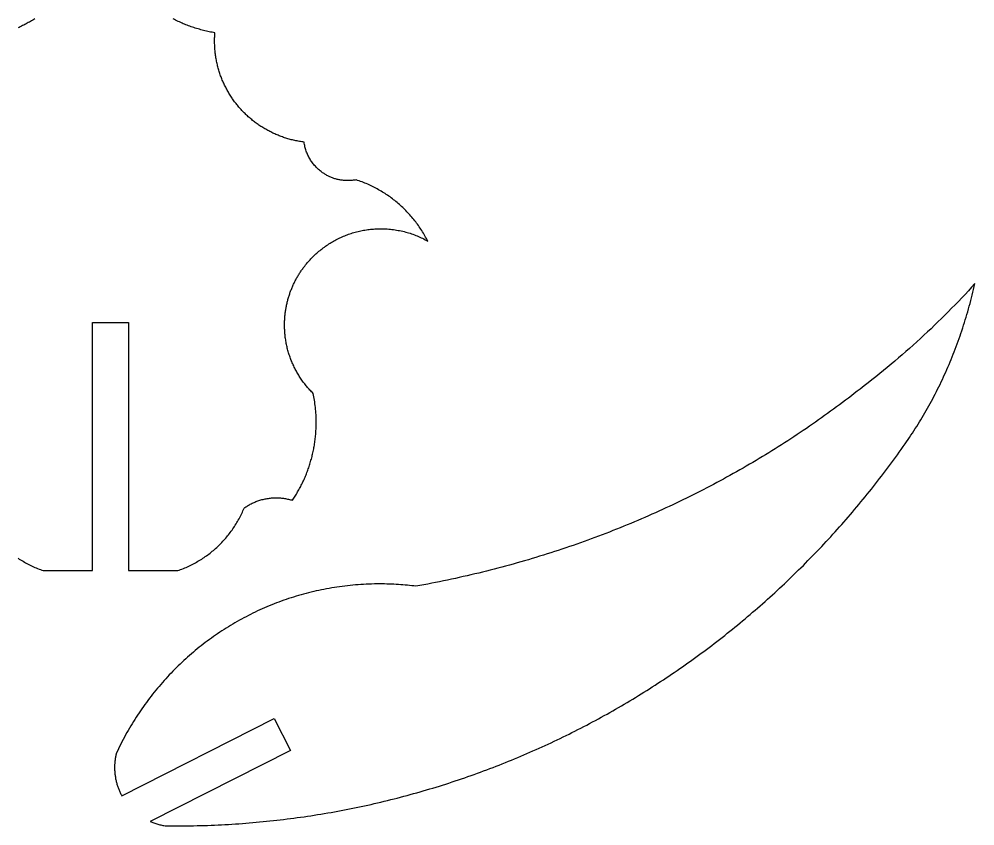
# Model space of a CAD drawing. Extents: x 205 to 567, y 321 to 897.
# Drawn here: x 485 to 566.7, y 321.3 to 390.3 of the extents above; entities that cross this region are included whole.
import ezdxf

# ---------------------------------------------------------------- set-up
doc = ezdxf.new("R2010")
doc.units = 0
doc.layers.add('Default_Layer', color=1, linetype='CONTINUOUS')

msp = doc.modelspace()

# ---------------------------------------------------------------- linework, layer by layer
at = {"layer": 'Default_Layer'}
for points in [[(486.333, 390.365), (486.241, 390.308), (486.148, 390.251), (486.055, 390.194), (485.961, 390.139), (485.867, 390.084), (485.772, 390.03), (485.677, 389.977), (485.581, 389.925), (485.484, 389.874), (485.387, 389.823), (485.29, 389.773), (485.192, 389.724), (485.093, 389.676), (484.994, 389.629), (484.895, 389.582)], [(484.902, 344.231), (485.007, 344.163), (485.113, 344.096), (485.219, 344.031), (485.327, 343.966), (485.436, 343.903), (485.546, 343.842), (485.657, 343.782), (485.768, 343.723), (485.881, 343.666), (485.994, 343.61), (486.109, 343.555), (486.224, 343.502), (486.34, 343.45), (486.457, 343.4), (486.575, 343.352), (486.694, 343.304), (486.814, 343.259), (486.934, 343.214), (487.055, 343.171), (491.267, 343.171), (491.267, 343.171), (491.267, 364.386), (494.34, 364.386), (494.34, 343.171), (498.552, 343.171), (498.673, 343.214), (498.794, 343.259), (498.913, 343.304), (499.032, 343.352), (499.15, 343.4), (499.267, 343.45), (499.383, 343.502), (499.498, 343.555), (499.613, 343.61), (499.726, 343.666), (499.839, 343.723), (499.951, 343.782), (500.061, 343.842), (500.171, 343.903), (500.28, 343.966), (500.388, 344.031), (500.495, 344.096), (500.6, 344.163), (500.705, 344.231), (500.809, 344.301), (500.912, 344.372), (501.014, 344.444), (501.115, 344.518), (501.214, 344.593), (501.313, 344.669), (501.411, 344.746), (501.507, 344.824), (501.603, 344.904), (501.697, 344.985), (501.79, 345.068), (501.883, 345.151), (501.974, 345.236), (502.063, 345.322), (502.152, 345.409), (502.24, 345.497), (502.326, 345.586), (502.411, 345.677), (502.496, 345.768), (502.578, 345.861), (502.66, 345.955), (502.741, 346.05), (502.82, 346.146), (502.898, 346.243), (502.974, 346.342), (503.05, 346.441), (503.124, 346.541), (503.197, 346.643), (503.269, 346.745), (503.339, 346.849), (503.408, 346.953), (503.476, 347.059), (503.542, 347.165), (503.607, 347.273), (503.671, 347.381), (503.734, 347.491), (503.795, 347.601), (503.854, 347.713), (503.912, 347.825), (503.969, 347.938), (504.025, 348.052), (504.079, 348.167), (504.131, 348.283), (504.183, 348.4), (504.232, 348.518), (504.304, 348.569), (504.376, 348.618), (504.45, 348.667), (504.525, 348.714), (504.601, 348.759), (504.677, 348.804), (504.755, 348.846), (504.834, 348.888), (504.914, 348.928), (504.994, 348.966), (505.076, 349.003), (505.158, 349.039), (505.241, 349.072), (505.326, 349.105), (505.41, 349.136), (505.496, 349.165), (505.583, 349.192), (505.67, 349.218), (505.758, 349.243), (505.847, 349.265), (505.937, 349.286), (506.027, 349.305), (506.118, 349.323), (506.209, 349.338), (506.301, 349.352), (506.394, 349.365), (506.487, 349.375), (506.581, 349.383), (506.675, 349.39), (506.77, 349.395), (506.865, 349.398), (506.961, 349.399), (507.054, 349.398), (507.147, 349.395), (507.239, 349.391), (507.33, 349.384), (507.421, 349.377), (507.511, 349.367), (507.6, 349.356), (507.688, 349.343), (507.775, 349.329), (507.861, 349.313), (507.946, 349.295), (508.03, 349.276), (508.113, 349.256), (508.195, 349.234), (508.275, 349.211), (508.354, 349.186), (508.413, 349.274), (508.472, 349.363), (508.53, 349.452), (508.587, 349.541), (508.644, 349.632), (508.699, 349.723), (508.754, 349.814), (508.808, 349.907), (508.862, 350), (508.914, 350.093), (508.966, 350.187), (509.017, 350.281), (509.067, 350.377), (509.116, 350.472), (509.164, 350.569), (509.212, 350.665), (509.259, 350.763), (509.305, 350.861), (509.35, 350.959), (509.394, 351.058), (509.437, 351.158), (509.479, 351.258), (509.521, 351.358), (509.562, 351.459), (509.601, 351.561), (509.64, 351.663), (509.678, 351.766), (509.715, 351.869), (509.751, 351.972), (509.786, 352.076), (509.821, 352.18), (509.854, 352.285), (509.886, 352.391), (509.918, 352.496), (509.948, 352.603), (509.978, 352.709), (510.006, 352.816), (510.034, 352.924), (510.061, 353.032), (510.086, 353.14), (510.111, 353.249), (510.135, 353.358), (510.158, 353.468), (510.179, 353.578), (510.2, 353.688), (510.22, 353.799), (510.238, 353.91), (510.256, 354.021), (510.273, 354.133), (510.288, 354.245), (510.303, 354.358), (510.317, 354.47), (510.329, 354.584), (510.34, 354.697), (510.351, 354.811), (510.36, 354.925), (510.368, 355.039), (510.375, 355.154), (510.382, 355.269), (510.386, 355.385), (510.39, 355.5), (510.393, 355.616), (510.395, 355.732), (510.395, 355.849), (510.394, 356.012), (510.391, 356.176), (510.386, 356.338), (510.378, 356.499), (510.368, 356.66), (510.357, 356.819), (510.343, 356.977), (510.327, 357.134), (510.31, 357.289), (510.29, 357.442), (510.269, 357.594), (510.246, 357.743), (510.221, 357.891), (510.194, 358.036), (510.166, 358.179), (510.136, 358.32), (510.065, 358.39), (509.996, 358.461), (509.927, 358.533), (509.859, 358.606), (509.792, 358.68), (509.726, 358.754), (509.66, 358.83), (509.596, 358.906), (509.533, 358.983), (509.47, 359.06), (509.409, 359.139), (509.348, 359.218), (509.288, 359.298), (509.229, 359.379), (509.172, 359.46), (509.115, 359.542), (509.059, 359.625), (509.004, 359.709), (508.95, 359.793), (508.897, 359.878), (508.845, 359.964), (508.794, 360.05), (508.745, 360.137), (508.696, 360.225), (508.648, 360.313), (508.601, 360.402), (508.556, 360.491), (508.511, 360.582), (508.467, 360.673), (508.425, 360.764), (508.384, 360.856), (508.343, 360.949), (508.304, 361.042), (508.266, 361.136), (508.229, 361.23), (508.194, 361.325), (508.159, 361.42), (508.125, 361.516), (508.093, 361.613), (508.062, 361.71), (508.032, 361.808), (508.003, 361.906), (507.976, 362.005), (507.949, 362.104), (507.924, 362.203), (507.9, 362.303), (507.877, 362.404), (507.856, 362.505), (507.835, 362.606), (507.816, 362.708), (507.799, 362.811), (507.782, 362.913), (507.767, 363.017), (507.753, 363.12), (507.74, 363.224), (507.729, 363.329), (507.719, 363.433), (507.71, 363.539), (507.703, 363.644), (507.697, 363.75), (507.692, 363.856), (507.688, 363.963), (507.686, 364.07), (507.686, 364.177), (507.686, 364.264), (507.688, 364.351), (507.69, 364.438), (507.693, 364.525), (507.697, 364.611), (507.702, 364.698), (507.708, 364.784), (507.714, 364.869), (507.722, 364.955), (507.73, 365.04), (507.74, 365.125), (507.75, 365.21), (507.761, 365.294), (507.773, 365.378), (507.785, 365.462), (507.799, 365.545), (507.813, 365.629), (507.828, 365.712), (507.844, 365.794), (507.861, 365.877), (507.879, 365.959), (507.897, 366.04), (507.916, 366.122), (507.937, 366.203), (507.957, 366.284), (507.979, 366.364), (508.001, 366.444), (508.025, 366.524), (508.049, 366.603), (508.073, 366.682), (508.099, 366.761), (508.125, 366.839), (508.152, 366.917), (508.18, 366.995), (508.208, 367.072), (508.238, 367.149), (508.268, 367.225), (508.298, 367.301), (508.33, 367.377), (508.362, 367.452), (508.395, 367.527), (508.428, 367.601), (508.463, 367.675), (508.498, 367.748), (508.533, 367.821), (508.57, 367.894), (508.607, 367.966), (508.645, 368.038), (508.683, 368.109), (508.722, 368.18), (508.762, 368.251), (508.802, 368.321), (508.843, 368.39), (508.885, 368.459), (508.928, 368.528), (508.971, 368.596), (509.014, 368.663), (509.059, 368.73), (509.104, 368.797), (509.149, 368.863), (509.195, 368.928), (509.242, 368.993), (509.29, 369.058), (509.338, 369.122), (509.41, 369.215), (509.483, 369.308), (509.557, 369.399), (509.632, 369.489), (509.709, 369.578), (509.787, 369.666), (509.866, 369.752), (509.946, 369.838), (510.027, 369.922), (510.11, 370.005), (510.194, 370.087), (510.278, 370.168), (510.364, 370.248), (510.451, 370.326), (510.539, 370.403), (510.628, 370.479), (510.719, 370.554), (510.81, 370.627), (510.902, 370.699), (510.995, 370.77), (511.09, 370.84), (511.185, 370.908), (511.281, 370.975), (511.379, 371.04), (511.477, 371.104), (511.576, 371.167), (511.676, 371.228), (511.777, 371.288), (511.879, 371.347), (511.981, 371.404), (512.085, 371.459), (512.19, 371.514), (512.295, 371.566), (512.401, 371.617), (512.508, 371.667), (512.616, 371.715), (512.725, 371.762), (512.834, 371.807), (512.944, 371.851), (513.055, 371.893), (513.167, 371.934), (513.279, 371.973), (513.392, 372.01), (513.506, 372.046), (513.621, 372.08), (513.736, 372.112), (513.852, 372.143), (513.969, 372.172), (514.086, 372.2), (514.204, 372.226), (514.322, 372.25), (514.441, 372.272), (514.561, 372.293), (514.681, 372.312), (514.802, 372.329), (514.923, 372.345), (515.045, 372.358), (515.167, 372.37), (515.29, 372.38), (515.414, 372.389), (515.538, 372.395), (515.662, 372.4), (515.787, 372.403), (515.912, 372.404), (516.051, 372.403), (516.189, 372.399), (516.326, 372.393), (516.462, 372.386), (516.598, 372.376), (516.734, 372.363), (516.868, 372.349), (517.002, 372.332), (517.135, 372.314), (517.268, 372.293), (517.399, 372.27), (517.53, 372.245), (517.66, 372.218), (517.789, 372.19), (517.918, 372.159), (518.045, 372.126), (518.171, 372.091), (518.297, 372.054), (518.421, 372.016), (518.545, 371.975), (518.667, 371.933), (518.788, 371.889), (518.909, 371.843), (519.028, 371.795), (519.146, 371.746), (519.263, 371.694), (519.378, 371.641), (519.493, 371.587), (519.606, 371.53), (519.718, 371.472), (519.828, 371.413), (519.938, 371.352), (519.877, 371.467), (519.816, 371.582), (519.753, 371.696), (519.689, 371.809), (519.624, 371.922), (519.557, 372.033), (519.489, 372.143), (519.42, 372.252), (519.35, 372.361), (519.278, 372.468), (519.206, 372.575), (519.132, 372.68), (519.056, 372.785), (518.98, 372.888), (518.902, 372.99), (518.824, 373.092), (518.744, 373.192), (518.662, 373.292), (518.58, 373.39), (518.497, 373.487), (518.412, 373.583), (518.326, 373.678), (518.24, 373.772), (518.152, 373.865), (518.063, 373.957), (517.972, 374.048), (517.881, 374.137), (517.789, 374.226), (517.695, 374.313), (517.601, 374.399), (517.505, 374.484), (517.409, 374.568), (517.311, 374.651), (517.212, 374.733), (517.113, 374.813), (517.012, 374.892), (516.91, 374.97), (516.807, 375.047), (516.704, 375.122), (516.599, 375.196), (516.493, 375.269), (516.387, 375.341), (516.279, 375.412), (516.17, 375.481), (516.061, 375.549), (515.95, 375.616), (515.839, 375.681), (515.727, 375.745), (515.614, 375.808), (515.499, 375.869), (515.384, 375.93), (515.268, 375.988), (515.152, 376.046), (515.034, 376.102), (514.916, 376.157), (514.796, 376.21), (514.676, 376.262), (514.555, 376.313), (514.433, 376.362), (514.31, 376.41), (514.187, 376.456), (514.062, 376.501), (513.937, 376.545), (513.811, 376.587), (513.73, 376.572), (513.646, 376.558), (513.56, 376.547), (513.472, 376.537), (513.382, 376.53), (513.29, 376.524), (513.197, 376.521), (513.104, 376.52), (513.026, 376.521), (512.948, 376.523), (512.871, 376.527), (512.794, 376.532), (512.718, 376.539), (512.642, 376.548), (512.567, 376.558), (512.492, 376.569), (512.418, 376.582), (512.344, 376.596), (512.271, 376.612), (512.198, 376.629), (512.126, 376.647), (512.054, 376.667), (511.983, 376.688), (511.913, 376.711), (511.843, 376.735), (511.774, 376.76), (511.706, 376.786), (511.638, 376.814), (511.571, 376.843), (511.505, 376.873), (511.439, 376.905), (511.374, 376.937), (511.31, 376.971), (511.247, 377.006), (511.185, 377.042), (511.123, 377.079), (511.063, 377.118), (511.003, 377.157), (510.944, 377.198), (510.886, 377.239), (510.81, 377.297), (510.735, 377.356), (510.661, 377.416), (510.59, 377.479), (510.52, 377.543), (510.451, 377.609), (510.384, 377.677), (510.319, 377.746), (510.256, 377.817), (510.195, 377.889), (510.135, 377.963), (510.077, 378.038), (510.021, 378.115), (509.967, 378.193), (509.915, 378.273), (509.865, 378.354), (509.817, 378.437), (509.771, 378.52), (509.727, 378.606), (509.685, 378.692), (509.645, 378.779), (509.607, 378.868), (509.572, 378.958), (509.539, 379.049), (509.508, 379.142), (509.479, 379.235), (509.453, 379.329), (509.428, 379.425), (509.407, 379.521), (509.387, 379.619), (509.371, 379.717), (509.356, 379.817), (509.255, 379.83), (509.154, 379.844), (509.053, 379.86), (508.953, 379.876), (508.853, 379.894), (508.754, 379.913), (508.655, 379.933), (508.556, 379.954), (508.458, 379.976), (508.361, 379.999), (508.263, 380.023), (508.166, 380.049), (508.07, 380.075), (507.974, 380.103), (507.879, 380.131), (507.784, 380.161), (507.689, 380.191), (507.595, 380.223), (507.502, 380.255), (507.409, 380.289), (507.316, 380.324), (507.224, 380.359), (507.133, 380.396), (507.042, 380.434), (506.951, 380.472), (506.861, 380.512), (506.772, 380.552), (506.683, 380.594), (506.595, 380.636), (506.507, 380.68), (506.42, 380.724), (506.333, 380.769), (506.247, 380.816), (506.162, 380.863), (506.077, 380.911), (505.993, 380.96), (505.909, 381.01), (505.826, 381.06), (505.744, 381.112), (505.662, 381.164), (505.581, 381.218), (505.501, 381.272), (505.421, 381.327), (505.342, 381.383), (505.263, 381.44), (505.186, 381.498), (505.108, 381.556), (505.032, 381.616), (504.956, 381.676), (504.881, 381.737), (504.807, 381.798), (504.733, 381.861), (504.66, 381.924), (504.588, 381.989), (504.516, 382.054), (504.446, 382.119), (504.376, 382.186), (504.306, 382.253), (504.238, 382.321), (504.17, 382.39), (504.103, 382.459), (504.037, 382.529), (503.971, 382.6), (503.907, 382.672), (503.843, 382.744), (503.78, 382.817), (503.717, 382.891), (503.656, 382.966), (503.595, 383.041), (503.536, 383.117), (503.477, 383.193), (503.418, 383.27), (503.361, 383.348), (503.305, 383.427), (503.249, 383.506), (503.194, 383.585), (503.141, 383.666), (503.088, 383.747), (503.035, 383.829), (502.984, 383.911), (502.934, 383.994), (502.885, 384.077), (502.836, 384.161), (502.789, 384.246), (502.742, 384.331), (502.696, 384.417), (502.652, 384.503), (502.608, 384.59), (502.565, 384.678), (502.523, 384.766), (502.482, 384.854), (502.442, 384.943), (502.403, 385.033), (502.365, 385.123), (502.328, 385.214), (502.292, 385.305), (502.257, 385.396), (502.223, 385.489), (502.19, 385.581), (502.158, 385.674), (502.127, 385.768), (502.097, 385.862), (502.068, 385.956), (502.041, 386.051), (502.014, 386.147), (501.988, 386.243), (501.964, 386.339), (501.94, 386.436), (501.918, 386.533), (501.896, 386.63), (501.876, 386.728), (501.857, 386.826), (501.839, 386.925), (501.822, 387.024), (501.806, 387.124), (501.791, 387.224), (501.778, 387.324), (501.765, 387.424), (501.754, 387.525), (501.744, 387.626), (501.735, 387.728), (501.727, 387.83), (501.721, 387.932), (501.715, 388.035), (501.711, 388.138), (501.708, 388.241), (501.706, 388.344), (501.706, 388.448), (501.706, 388.543), (501.708, 388.636), (501.71, 388.729), (501.713, 388.821), (501.718, 388.91), (501.723, 388.998), (501.729, 389.083), (501.735, 389.165), (501.612, 389.186), (501.489, 389.207), (501.367, 389.231), (501.245, 389.255), (501.124, 389.281), (501.003, 389.307), (500.883, 389.335), (500.763, 389.365), (500.644, 389.395), (500.525, 389.427), (500.407, 389.46), (500.289, 389.494), (500.171, 389.529), (500.055, 389.565), (499.939, 389.603), (499.823, 389.641), (499.708, 389.681), (499.593, 389.722), (499.479, 389.764), (499.366, 389.807), (499.253, 389.851), (499.141, 389.897), (499.029, 389.943), (498.918, 389.991), (498.808, 390.04), (498.698, 390.09), (498.589, 390.14), (498.48, 390.192), (498.372, 390.245), (498.265, 390.299), (498.158, 390.355)]]:
    msp.add_lwpolyline(points, dxfattribs=at)
msp.add_lwpolyline([(508.182, 327.794), (496.208, 321.714), (496.283, 321.682), (496.359, 321.651), (496.437, 321.622), (496.516, 321.593), (496.596, 321.565), (496.678, 321.539), (496.761, 321.514), (496.845, 321.49), (496.931, 321.467), (497.018, 321.446), (497.106, 321.426), (497.196, 321.408), (497.286, 321.39), (497.378, 321.375), (497.471, 321.36), (497.565, 321.348), (497.965, 321.344), (498.4, 321.343), (498.701, 321.344), (499.003, 321.345), (499.303, 321.348), (499.604, 321.352), (499.904, 321.358), (500.204, 321.364), (500.504, 321.372), (500.804, 321.38), (501.103, 321.39), (501.402, 321.401), (501.7, 321.414), (501.999, 321.427), (502.297, 321.441), (502.594, 321.457), (502.892, 321.474), (503.189, 321.492), (503.485, 321.511), (503.782, 321.531), (504.078, 321.552), (504.374, 321.575), (504.669, 321.599), (504.965, 321.623), (505.259, 321.649), (505.554, 321.676), (505.848, 321.704), (506.142, 321.734), (506.436, 321.764), (506.729, 321.795), (507.022, 321.828), (507.314, 321.862), (507.607, 321.897), (507.899, 321.933), (508.19, 321.97), (508.481, 322.008), (508.772, 322.047), (509.063, 322.087), (509.353, 322.129), (509.643, 322.171), (509.932, 322.215), (510.221, 322.26), (510.51, 322.306), (510.798, 322.353), (511.087, 322.401), (511.374, 322.45), (511.661, 322.5), (511.948, 322.551), (512.235, 322.603), (512.521, 322.657), (512.807, 322.711), (513.092, 322.767), (513.377, 322.823), (513.662, 322.881), (513.946, 322.94), (514.23, 323), (514.514, 323.061), (514.797, 323.123), (515.08, 323.186), (515.362, 323.25), (515.644, 323.315), (515.926, 323.381), (516.207, 323.448), (516.487, 323.516), (516.768, 323.586), (517.048, 323.656), (517.327, 323.727), (517.606, 323.8), (517.885, 323.873), (518.163, 323.948), (518.441, 324.023), (518.719, 324.1), (518.996, 324.177), (519.272, 324.256), (519.549, 324.336), (519.824, 324.416), (520.1, 324.498), (520.374, 324.581), (520.649, 324.664), (520.923, 324.749), (521.197, 324.835), (521.47, 324.922), (521.742, 325.009), (522.015, 325.098), (522.286, 325.188), (522.558, 325.279), (522.829, 325.37), (523.099, 325.463), (523.369, 325.557), (523.639, 325.652), (523.908, 325.748), (524.177, 325.844), (524.445, 325.942), (524.712, 326.041), (524.98, 326.14), (525.246, 326.241), (525.513, 326.343), (525.779, 326.445), (526.044, 326.549), (526.309, 326.654), (526.573, 326.759), (526.837, 326.866), (527.1, 326.973), (527.363, 327.082), (527.626, 327.191), (527.888, 327.301), (528.149, 327.413), (528.41, 327.525), (528.671, 327.638), (528.931, 327.752), (529.19, 327.867), (529.449, 327.984), (529.708, 328.101), (529.966, 328.219), (530.223, 328.337), (530.48, 328.457), (530.736, 328.578), (530.992, 328.7), (531.248, 328.823), (531.502, 328.946), (531.757, 329.071), (532.011, 329.196), (532.264, 329.322), (532.517, 329.45), (532.769, 329.578), (533.021, 329.707), (533.272, 329.837), (533.522, 329.968), (533.773, 330.1), (534.022, 330.233), (534.271, 330.367), (534.52, 330.501), (534.767, 330.637), (535.015, 330.773), (535.262, 330.91), (535.508, 331.049), (535.754, 331.188), (535.999, 331.328), (536.243, 331.469), (536.487, 331.61), (536.731, 331.753), (536.974, 331.897), (537.216, 332.041), (537.458, 332.186), (537.699, 332.333), (537.94, 332.48), (538.18, 332.628), (538.419, 332.776), (538.658, 332.926), (538.896, 333.077), (539.134, 333.228), (539.371, 333.38), (539.608, 333.534), (539.844, 333.688), (540.079, 333.842), (540.314, 333.998), (540.548, 334.155), (540.781, 334.312), (541.014, 334.471), (541.247, 334.63), (541.479, 334.79), (541.71, 334.951), (541.94, 335.112), (542.17, 335.275), (542.399, 335.438), (542.628, 335.602), (542.856, 335.767), (543.084, 335.933), (543.31, 336.1), (543.537, 336.267), (543.762, 336.436), (543.987, 336.605), (544.211, 336.775), (544.435, 336.946), (544.658, 337.117), (544.881, 337.29), (545.102, 337.463), (545.323, 337.637), (545.544, 337.812), (545.764, 337.988), (545.983, 338.164), (546.201, 338.341), (546.419, 338.519), (546.637, 338.698), (546.853, 338.878), (547.069, 339.058), (547.284, 339.24), (547.499, 339.422), (547.713, 339.605), (547.926, 339.788), (548.139, 339.973), (548.351, 340.158), (548.562, 340.344), (548.772, 340.531), (548.982, 340.718), (549.191, 340.906), (549.4, 341.096), (549.608, 341.285), (549.815, 341.476), (550.021, 341.667), (550.227, 341.86), (550.432, 342.052), (550.637, 342.246), (550.84, 342.441), (551.043, 342.636), (551.246, 342.832), (551.447, 343.028), (551.648, 343.226), (551.848, 343.424), (552.048, 343.623), (552.247, 343.823), (552.445, 344.023), (552.642, 344.224), (552.839, 344.426), (553.035, 344.629), (553.23, 344.832), (553.424, 345.036), (553.618, 345.241), (553.811, 345.446), (554.003, 345.653), (554.195, 345.86), (554.385, 346.067), (554.576, 346.276), (554.765, 346.485), (554.953, 346.695), (555.141, 346.905), (555.328, 347.116), (555.515, 347.328), (555.7, 347.541), (555.885, 347.755), (556.069, 347.969), (556.253, 348.183), (556.435, 348.399), (556.617, 348.615), (556.798, 348.832), (556.978, 349.049), (557.158, 349.268), (557.337, 349.487), (557.515, 349.706), (557.692, 349.927), (557.868, 350.148), (558.044, 350.369), (558.219, 350.592), (558.393, 350.815), (558.567, 351.038), (558.739, 351.263), (558.911, 351.488), (559.082, 351.713), (559.252, 351.94), (559.421, 352.167), (559.59, 352.394), (559.758, 352.623), (559.925, 352.852), (560.091, 353.081), (560.256, 353.312), (560.421, 353.543), (560.585, 353.774), (560.748, 354.006), (560.875, 354.19), (561.002, 354.374), (561.128, 354.56), (561.253, 354.746), (561.376, 354.934), (561.499, 355.122), (561.621, 355.312), (561.742, 355.502), (561.861, 355.694), (561.98, 355.886), (562.098, 356.08), (562.214, 356.274), (562.33, 356.47), (562.444, 356.666), (562.558, 356.864), (562.67, 357.062), (562.782, 357.261), (562.892, 357.462), (563.001, 357.663), (563.109, 357.865), (563.216, 358.069), (563.322, 358.273), (563.427, 358.478), (563.531, 358.684), (563.634, 358.892), (563.735, 359.1), (563.836, 359.309), (563.935, 359.519), (564.033, 359.73), (564.13, 359.942), (564.226, 360.155), (564.321, 360.369), (564.415, 360.584), (564.507, 360.799), (564.598, 361.016), (564.688, 361.234), (564.777, 361.453), (564.865, 361.672), (564.952, 361.893), (565.037, 362.114), (565.121, 362.337), (565.204, 362.56), (565.286, 362.785), (565.367, 363.01), (565.446, 363.236), (565.524, 363.463), (565.601, 363.691), (565.677, 363.92), (565.752, 364.15), (565.825, 364.381), (565.897, 364.613), (565.968, 364.846), (566.037, 365.08), (566.105, 365.314), (566.172, 365.55), (566.238, 365.786), (566.302, 366.023), (566.365, 366.262), (566.427, 366.501), (566.488, 366.741), (566.547, 366.982), (566.605, 367.224), (566.662, 367.467), (566.717, 367.711), (566.438, 367.404), (566.157, 367.099), (565.875, 366.796), (565.591, 366.495), (565.306, 366.195), (565.019, 365.898), (564.73, 365.602), (564.44, 365.308), (564.149, 365.015), (563.855, 364.725), (563.56, 364.436), (563.263, 364.148), (562.965, 363.862), (562.664, 363.578), (562.362, 363.296), (562.058, 363.014), (561.752, 362.735), (561.444, 362.457), (561.134, 362.18), (560.821, 361.905), (560.507, 361.631), (560.191, 361.358), (559.873, 361.087), (559.552, 360.817), (559.229, 360.549), (558.904, 360.281), (558.577, 360.015), (558.247, 359.75), (557.916, 359.487), (557.581, 359.224), (557.245, 358.963), (556.906, 358.702), (556.657, 358.508), (556.408, 358.314), (556.157, 358.121), (555.906, 357.929), (555.655, 357.738), (555.402, 357.547), (555.149, 357.358), (554.894, 357.169), (554.639, 356.982), (554.383, 356.795), (554.126, 356.609), (553.869, 356.424), (553.611, 356.24), (553.351, 356.057), (553.091, 355.875), (552.831, 355.693), (552.569, 355.513), (552.307, 355.334), (552.044, 355.155), (551.78, 354.977), (551.515, 354.801), (551.249, 354.625), (550.983, 354.45), (550.716, 354.276), (550.448, 354.103), (550.179, 353.931), (549.909, 353.76), (549.639, 353.59), (549.368, 353.421), (549.096, 353.253), (548.823, 353.086), (548.55, 352.919), (548.276, 352.754), (548.001, 352.59), (547.725, 352.426), (547.448, 352.264), (547.171, 352.102), (546.893, 351.942), (546.614, 351.782), (546.335, 351.624), (546.054, 351.466), (545.773, 351.31), (545.491, 351.154), (545.208, 351), (544.925, 350.846), (544.641, 350.694), (544.356, 350.542), (544.07, 350.392), (543.784, 350.242), (543.496, 350.093), (543.208, 349.946), (542.92, 349.799), (542.63, 349.654), (542.34, 349.509), (542.049, 349.366), (541.757, 349.224), (541.465, 349.082), (541.172, 348.942), (540.878, 348.802), (540.583, 348.664), (540.288, 348.527), (539.992, 348.391), (539.695, 348.255), (539.397, 348.121), (539.099, 347.988), (538.8, 347.856), (538.5, 347.725), (538.2, 347.595), (537.899, 347.466), (537.597, 347.339), (537.294, 347.212), (536.991, 347.086), (536.687, 346.962), (536.382, 346.838), (536.076, 346.716), (535.77, 346.594), (535.463, 346.474), (535.156, 346.355), (534.848, 346.237), (534.538, 346.12), (534.229, 346.004), (533.918, 345.889), (533.607, 345.775), (533.295, 345.663), (532.983, 345.551), (532.67, 345.441), (532.356, 345.331), (532.041, 345.223), (531.726, 345.116), (531.41, 345.01), (531.093, 344.905), (530.776, 344.802), (530.458, 344.699), (530.139, 344.598), (529.82, 344.497), (529.5, 344.398), (529.179, 344.3), (528.858, 344.203), (528.536, 344.107), (528.213, 344.013), (527.89, 343.919), (527.566, 343.827), (527.241, 343.736), (526.915, 343.646), (526.589, 343.557), (526.263, 343.469), (525.935, 343.383), (525.607, 343.297), (525.278, 343.213), (524.949, 343.13), (524.619, 343.048), (524.288, 342.968), (523.957, 342.888), (523.625, 342.81), (523.293, 342.733), (522.959, 342.657), (522.625, 342.582), (522.291, 342.509), (521.956, 342.436), (521.62, 342.365), (521.283, 342.295), (520.946, 342.226), (520.608, 342.159), (520.27, 342.093), (519.931, 342.027), (519.591, 341.964), (519.251, 341.901), (518.91, 341.839), (518.735, 341.862), (518.557, 341.883), (518.375, 341.903), (518.191, 341.921), (518.004, 341.938), (517.815, 341.954), (517.624, 341.969), (517.43, 341.982), (517.235, 341.993), (517.037, 342.003), (516.839, 342.012), (516.639, 342.019), (516.438, 342.025), (516.236, 342.029), (516.033, 342.031), (515.829, 342.032), (515.596, 342.031), (515.364, 342.028), (515.132, 342.022), (514.9, 342.015), (514.669, 342.005), (514.439, 341.993), (514.209, 341.98), (513.98, 341.964), (513.751, 341.946), (513.523, 341.926), (513.296, 341.904), (513.069, 341.88), (512.842, 341.853), (512.617, 341.825), (512.392, 341.795), (512.167, 341.763), (511.944, 341.728), (511.72, 341.692), (511.498, 341.654), (511.276, 341.614), (511.055, 341.571), (510.835, 341.527), (510.615, 341.481), (510.396, 341.433), (510.178, 341.383), (509.961, 341.331), (509.744, 341.277), (509.528, 341.222), (509.313, 341.164), (509.098, 341.104), (508.884, 341.043), (508.672, 340.98), (508.459, 340.914), (508.248, 340.847), (508.038, 340.779), (507.828, 340.708), (507.619, 340.635), (507.411, 340.561), (507.204, 340.485), (506.998, 340.407), (506.792, 340.327), (506.588, 340.245), (506.384, 340.162), (506.181, 340.077), (505.98, 339.99), (505.779, 339.902), (505.579, 339.811), (505.38, 339.719), (505.182, 339.625), (504.984, 339.53), (504.788, 339.433), (504.593, 339.334), (504.399, 339.233), (504.205, 339.131), (504.013, 339.027), (503.822, 338.921), (503.632, 338.814), (503.443, 338.705), (503.254, 338.595), (503.067, 338.483), (502.881, 338.369), (502.696, 338.254), (502.512, 338.137), (502.329, 338.018), (502.148, 337.898), (501.967, 337.776), (501.787, 337.653), (501.609, 337.528), (501.432, 337.402), (501.255, 337.274), (501.08, 337.145), (500.906, 337.014), (500.734, 336.881), (500.562, 336.747), (500.392, 336.612), (500.223, 336.475), (500.055, 336.337), (499.888, 336.197), (499.722, 336.055), (499.558, 335.913), (499.395, 335.769), (499.233, 335.623), (499.073, 335.476), (498.913, 335.328), (498.755, 335.178), (498.599, 335.026), (498.443, 334.874), (498.289, 334.72), (498.136, 334.565), (497.985, 334.408), (497.834, 334.25), (497.685, 334.091), (497.538, 333.93), (497.392, 333.768), (497.247, 333.604), (497.104, 333.44), (496.962, 333.274), (496.821, 333.107), (496.682, 332.938), (496.544, 332.768), (496.408, 332.597), (496.273, 332.425), (496.139, 332.252), (496.007, 332.077), (495.876, 331.901), (495.747, 331.724), (495.619, 331.546), (495.493, 331.366), (495.369, 331.185), (495.245, 331.003), (495.124, 330.82), (495.004, 330.636), (494.885, 330.451), (494.768, 330.264), (494.652, 330.076), (494.538, 329.888), (494.426, 329.698), (494.315, 329.507), (494.206, 329.315), (494.098, 329.121), (493.992, 328.927), (493.888, 328.732), (493.785, 328.535), (493.684, 328.338), (493.584, 328.139), (493.486, 327.94), (493.39, 327.739), (493.296, 327.538), (493.279, 327.47), (493.263, 327.401), (493.248, 327.331), (493.235, 327.26), (493.222, 327.188), (493.21, 327.115), (493.199, 327.041), (493.19, 326.966), (493.181, 326.89), (493.174, 326.814), (493.167, 326.737), (493.162, 326.659), (493.158, 326.581), (493.155, 326.503), (493.153, 326.424), (493.152, 326.345), (493.153, 326.262), (493.155, 326.179), (493.158, 326.096), (493.163, 326.014), (493.169, 325.933), (493.176, 325.851), (493.184, 325.771), (493.194, 325.69), (493.205, 325.61), (493.217, 325.53), (493.231, 325.451), (493.245, 325.373), (493.261, 325.294), (493.278, 325.217), (493.297, 325.14), (493.316, 325.063), (493.336, 324.987), (493.358, 324.912), (493.381, 324.837), (493.405, 324.763), (493.43, 324.689), (493.456, 324.616), (493.483, 324.543), (493.511, 324.472), (493.54, 324.401), (493.57, 324.33), (493.601, 324.261), (493.634, 324.192), (493.667, 324.124), (493.701, 324.056), (493.736, 323.989), (493.772, 323.924), (506.791, 330.533), (508.182, 327.794)], close=True, dxfattribs=at)

doc.saveas('drawing.dxf')
